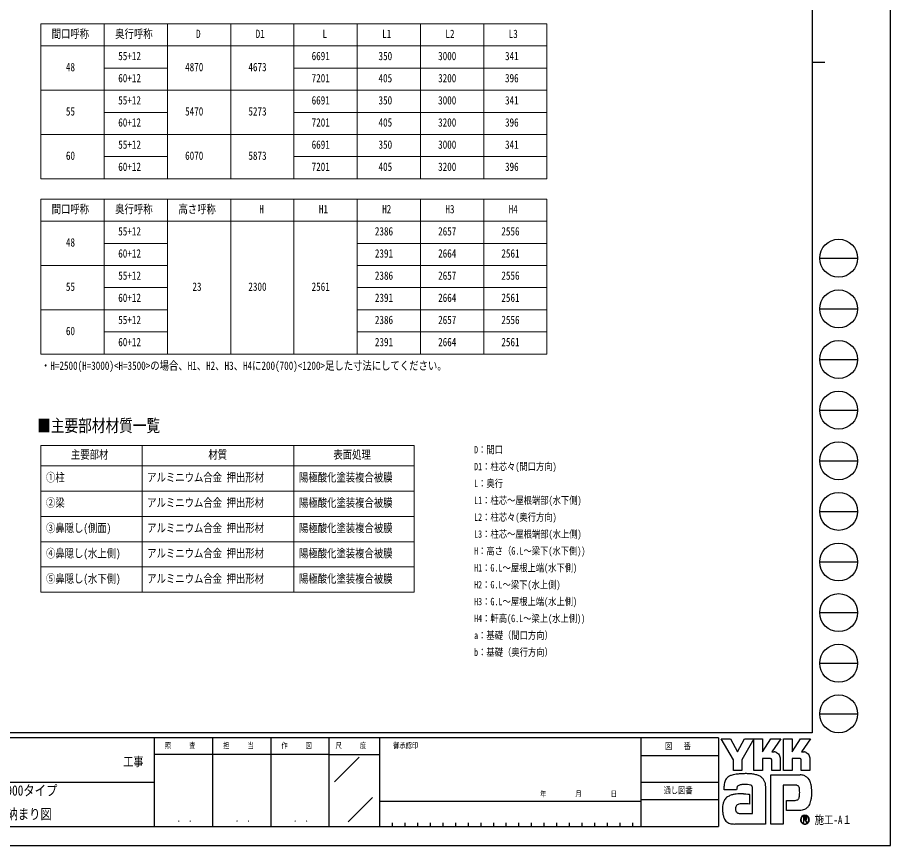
# Model space of a CAD drawing. Units: millimetres, scale not verified. Extents: x -16820 to 16820, y -11880 to 11880.
# Drawn here: x 3016 to 16820, y -11880 to 1204 of the extents above; entities that cross this region are included whole.
import ezdxf
from ezdxf.enums import TextEntityAlignment as Align

# ---------------------------------------------------------------- set-up
doc = ezdxf.new("R2010")
doc.units = ezdxf.units.MM
doc.header["$LTSCALE"] = 50
doc.layers.add('0-1_TABLE1', color=7, linetype='Continuous', lineweight=18)
doc.layers.add('0-2_USER1', color=3, linetype='Continuous')
doc.layers.add('0-8_YKK_ZWAK', color=7, linetype='Continuous')
doc.styles.add('ＭＳ ゴシック', font='')
doc.styles.get('ＭＳ ゴシック').set_extended_font_data('MS Gothic')

msp = doc.modelspace()

# ---------------------------------------------------------------- linework, layer by layer
at = {"layer": '0-1_TABLE1'}
for p, q in [((3388.08, 1105), (11388.08, 1105)), ((3388.08, 1105), (3388.08, -1345)), ((4388.08, 1105), (4388.08, -1345)), ((5388.08, 1105), (5388.08, -1345)), ((6388.08, 1105), (6388.08, -1345)), ((7388.08, 1105), (7388.08, -1345)), ((8388.08, 1105), (8388.08, -1345)), ((9388.08, 1105), (9388.08, -1345)), ((10388.08, 1105), (10388.08, -1345)), ((11388.08, 1105), (11388.08, -1345)), ((3388.08, 755), (11388.08, 755)), ((4388.08, 405), (5388.08, 405)), ((7388.08, 405), (11388.08, 405)), ((3388.08, 55), (11388.08, 55)), ((4388.08, -295), (5388.08, -295)), ((7388.08, -295), (11388.08, -295)), ((3388.08, -645), (11388.08, -645)), ((4388.08, -995), (5388.08, -995)), ((7388.08, -995), (11388.08, -995)), ((3388.08, -1345), (11388.08, -1345)), ((3388.08, -1665), (11388.08, -1665)), ((3388.08, -1665), (3388.08, -4115)), ((4388.08, -1665), (4388.08, -4115)), ((5388.08, -1665), (5388.08, -4115)), ((6388.08, -1665), (6388.08, -4115)), ((7388.08, -1665), (7388.08, -4115)), ((8388.08, -1665), (8388.08, -4115)), ((9388.08, -1665), (9388.08, -4115)), ((10388.08, -1665), (10388.08, -4115)), ((11388.08, -1665), (11388.08, -4115)), ((3388.08, -2015), (11388.08, -2015)), ((4388.08, -2365), (5388.08, -2365)), ((8388.08, -2365), (11388.08, -2365)), ((3388.08, -2715), (5388.08, -2715)), ((8388.08, -2715), (11388.08, -2715)), ((4388.08, -3065), (5388.08, -3065)), ((8388.08, -3065), (11388.08, -3065)), ((3388.08, -3415), (5388.08, -3415)), ((8388.08, -3415), (11388.08, -3415)), ((4388.08, -3765), (5388.08, -3765)), ((8388.08, -3765), (11388.08, -3765)), ((3388.08, -4115), (11388.08, -4115)), ((3388.08, -5559), (9288.08, -5559)), ((3388.08, -5559), (3388.08, -7879)), ((4988.08, -5559), (4988.08, -7879)), ((7388.08, -5559), (7388.08, -7879)), ((9288.08, -5559), (9288.08, -7879)), ((3388.08, -5879), (9288.08, -5879)), ((3388.08, -6279), (9288.08, -6279)), ((3388.08, -6679), (9288.08, -6679)), ((3388.08, -7079), (9288.08, -7079)), ((3388.08, -7479), (9288.08, -7479)), ((3388.08, -7879), (9288.08, -7879))]:
    msp.add_line(p, q, dxfattribs=at)
at = {"layer": '0-8_YKK_ZWAK'}
for p, q in [((15580.08, 11100), (15580.08, -10100)), ((15580.08, 500), (15780.08, 500)), ((15700.08, -2600), (16300.08, -2600)), ((15700.08, -3400), (16300.08, -3400)), ((15700.08, -4200), (16300.08, -4200)), ((15700.08, -5000), (16300.08, -5000)), ((15700.08, -5800), (16300.08, -5800)), ((15700.08, -6600), (16300.08, -6600)), ((15700.08, -7400), (16300.08, -7400)), ((15700.08, -8200), (16300.08, -8200)), ((15700.08, -9000), (16300.08, -9000)), ((15700.08, -9800), (16300.08, -9800)), ((15580.08, -10100), (-15619.92, -10100)), ((5180.08, -10180), (-19.92, -10180)), ((6100.08, -10180), (6100.08, -11580)), ((7020.08, -10180), (7020.08, -11580)), ((7940.08, -10180), (7940.08, -11580)), ((8740.08, -10180), (7940.08, -10180)), ((12870.08, -10180), (8740.08, -10180)), ((8740.08, -10180), (8740.08, -11580)), ((12870.08, -10180), (12870.08, -11580)), ((14100.08, -10180), (12870.08, -10180)), ((14100.08, -10180), (14100.08, -11580)), ((7940.08, -10440), (5180.08, -10440)), ((7940.08, -10440), (8740.08, -10440)), ((8028.42, -10873.16), (8420.15, -10481.43)), ((12870.08, -10460), (14100.08, -10460)), ((-19.92, -10880), (5180.08, -10880)), ((12870.08, -10880), (14100.08, -10880)), ((8242.69, -11503.95), (8627.57, -11119.07)), ((8740.08, -11180), (12870.08, -11180)), ((14100.08, -11160), (12870.08, -11160)), ((15516.66, -11422.88), (15516.66, -11422.88)), ((-19.92, -11580), (5180.08, -11580)), ((5180.08, -11580), (7940.08, -11580)), ((7940.08, -11580), (8740.08, -11580)), ((8740.08, -11580), (12870.08, -11580)), ((8940.08, -11520), (8940.08, -11580)), ((9140.08, -11520), (9140.08, -11580)), ((9340.08, -11520), (9340.08, -11580)), ((9540.08, -11520), (9540.08, -11580)), ((9740.08, -11520), (9740.08, -11580)), ((9940.08, -11520), (9940.08, -11580)), ((10140.08, -11520), (10140.08, -11580)), ((10340.08, -11520), (10340.08, -11580)), ((10540.08, -11520), (10540.08, -11580)), ((10740.08, -11520), (10740.08, -11580)), ((10940.08, -11520), (10940.08, -11580)), ((11140.08, -11520), (11140.08, -11580)), ((11340.08, -11520), (11340.08, -11580)), ((11540.08, -11520), (11540.08, -11580)), ((11740.08, -11520), (11740.08, -11580)), ((11940.08, -11520), (11940.08, -11580)), ((12140.08, -11520), (12140.08, -11580)), ((12340.08, -11520), (12340.08, -11580)), ((12540.08, -11520), (12540.08, -11580)), ((12740.08, -11520), (12740.08, -11580)), ((12870.08, -11580), (14100.08, -11580)), ((15466.69, -11535.92), (15466.69, -11535.92))]:
    msp.add_line(p, q, dxfattribs=at)
for points in [[(-16820, -11880), (16820, -11880), (16820, 11880), (-16820, 11880)], [(14144.08, -10192), (14291.32, -10192), (14401.89, -10400.4), (14512.16, -10192), (14659.51, -10192), (14470.69, -10527.96), (14470.69, -10696.54), (14336.39, -10696.54), (14336.39, -10523.43)]]:
    msp.add_lwpolyline(points, close=True, dxfattribs=at)
for points in [[(7940.08, -10180), (5180.08, -10180), (5180.08, -11580)], [(14922.19, -10506.44), (14795.08, -10506.44), (14795.08, -10696.39), (14659.66, -10696.39), (14659.66, -10192), (14795.08, -10192), (14795.08, -10398.34), (14928.28, -10192), (15087.35, -10192), (14944.64, -10400.85), (14949.7, -10400.85), (14955.28, -10400.85), (14961.01, -10400.85), (14966.53, -10400.85), (14971.46, -10400.85), (14975.44, -10400.85), (14978.1, -10400.85), (14979.07, -10400.85)], [(15390.05, -10506.44), (15263.08, -10506.44), (15263.08, -10696.54), (15127.58, -10696.54), (15127.58, -10192), (15263.08, -10192), (15263.08, -10398.34), (15396.13, -10192), (15555.21, -10192), (15412.49, -10400.85), (15417.6, -10400.85), (15423.21, -10400.85), (15428.95, -10400.85), (15434.45, -10400.85), (15439.37, -10400.85), (15443.32, -10400.85), (15445.97, -10400.85), (15446.93, -10400.85)], [(15018.02, -10408.85), (15034.2, -10418.09), (15047.89, -10430.13), (15058.9, -10444.47), (15067.02, -10460.6), (15072.04, -10477.99), (15073.77, -10496.14), (15073.77, -10696.87), (14941.64, -10696.87), (14941.64, -10525.64)], [(15485.93, -10408.85), (15502.15, -10418.09), (15515.9, -10430.13), (15526.96, -10444.47), (15535.13, -10460.6), (15540.19, -10477.99), (15541.92, -10496.14), (15541.92, -10696.54), (15409.5, -10696.54), (15409.5, -10525.64)], [(15315.48, -10926.03), (15124.78, -10926.03), (15124.78, -11540), (14924.92, -11540), (14924.92, -10763.17), (15389.41, -10763.17)], [(14830.83, -10876.66), (14836.51, -10899.61), (14839.72, -10924.17), (14840.74, -10950.34), (14840.74, -11540), (14358.21, -11540)], [(15514.85, -10818.05), (15527.89, -10834.5), (15537.65, -10850.44), (15544.46, -10864.86)], [(14419.18, -10929.25), (14409.89, -10934.48), (14402.64, -10940.87), (14397.15, -10948.33), (14393.17, -10956.78), (14390.42, -10966.12), (14388.64, -10976.28), (14387.56, -10987.16), (14386.92, -10998.67), (14186.98, -10999.16), (14187.56, -10971.81), (14188.67, -10941.09)], [(14495.79, -11062.11), (14533.63, -11064.61), (14563.38, -11067.94), (14582.84, -11071.07), (14589.82, -11072.93), (14589.82, -11225.89), (14567.69, -11223.56), (14543.42, -11222.24), (14518.59, -11221.73), (14494.75, -11221.81), (14473.47, -11222.25), (14456.33, -11222.84), (14444.9, -11223.35), (14440.74, -11223.57), (14423.45, -11226.73), (14408.54, -11231.68), (14396.01, -11238.45), (14385.87, -11247.08), (14378.11, -11257.59), (14372.73, -11270.02), (14369.74, -11284.4), (14369.14, -11300.76), (14371.05, -11318.75), (14374.87, -11333.63), (14380.37, -11345.67), (14387.31, -11355.16), (14395.44, -11362.38), (14404.54, -11367.62), (14414.35, -11371.16), (14424.64, -11373.29), (14637.05, -11373.29), (14637.05, -10980.3), (14637.11, -10972.5), (14636.7, -10964.89), (14635.71, -10957.55), (14634, -10950.58), (14631.45, -10944.1), (14627.94, -10938.19), (14623.35, -10932.95), (14617.55, -10928.5)], [(14617.55, -10928.5), (14605.09, -10923.61), (14585.18, -10919.46), (14559.76, -10916.41), (14530.83, -10914.78), (14500.33, -10914.91), (14470.25, -10917.14)], [(15383.31, -11043.99), (15383.06, -11018.53), (15381.84, -10995.59), (15378.97, -10975.45), (15373.75, -10958.37)], [(15498.25, -11283.89), (15479.8, -11298.23), (15460.58, -11309.5), (15440.73, -11317.92), (15420.4, -11323.68), (15399.74, -11326.98), (15378.88, -11328.04), (15173.44, -11328.04), (15173.44, -11166.65), (15289.29, -11166.65), (15310.65, -11166.35), (15329.43, -11164.54), (15345.54, -11159.81)], [(15498.42, -11450.39), (15498.33, -11448.04), (15498.03, -11445.79), (15497.55, -11443.62), (15496.87, -11441.55), (15496.01, -11439.59), (15494.96, -11437.75), (15493.73, -11436.03), (15492.32, -11434.45), (15490.47, -11432.81), (15488.41, -11431.38), (15486.16, -11430.17), (15483.73, -11429.17), (15481.11, -11428.39), (15478.33, -11427.83), (15475.4, -11427.49), (15472.31, -11427.37), (15441.99, -11427.37), (15441.99, -11516.56), (15451.16, -11516.56), (15451.16, -11436.47), (15472.31, -11436.47), (15474.49, -11436.54), (15476.55, -11436.75), (15478.47, -11437.11), (15480.25, -11437.6), (15481.89, -11438.22), (15483.37, -11438.98), (15484.7, -11439.87), (15485.86, -11440.89)], [(15489.44, -11450.39), (15488.88, -11454.67), (15487.35, -11458.05), (15485.05, -11460.63), (15482.18, -11462.5), (15478.97, -11463.78), (15475.62, -11464.56), (15472.33, -11464.96), (15469.31, -11465.06), (15461.38, -11465.06), (15465.38, -11471.88), (15491.57, -11516.86), (15502.06, -11516.86), (15476.8, -11473.56), (15479.17, -11473.09), (15481.42, -11472.5), (15483.56, -11471.78), (15485.58, -11470.93), (15487.47, -11469.96), (15489.23, -11468.86), (15490.85, -11467.64), (15492.32, -11466.3)]]:
    msp.add_lwpolyline(points, dxfattribs=at)
for centre in [(16000.08, -2600), (16000.08, -3400), (16000.08, -4200), (16000.08, -5000), (16000.08, -5800), (16000.08, -6600), (16000.08, -7400), (16000.08, -8200), (16000.08, -9000), (16000.08, -9800)]:
    msp.add_circle(centre, 300, dxfattribs=at)
for centre, radius, start, end in [((14979.26, -10500.76), 99.91, 78.26798, 90.11215), ((14980.7, -10493.48), 92.5, 66.19963, 78.22058), ((15447.12, -10500.93), 100.09, 78.27851, 90.10826), ((15448.5, -10493.92), 92.94, 66.2483, 78.23226), ((14922.9, -10525.17), 18.75, 358.57817, 92.1683), ((15390.84, -10525.08), 18.66, 358.29941, 92.43455), ((14389.17, -11050.77), 293, 100.93159, 107.35499), ((14488.21, -11531.27), 783.59, 97.86054, 101.37938), ((14534.71, -11854.32), 1109.97, 94.90201, 97.9576), ((14537.88, -11880.18), 1136.01, 91.6169, 94.94971), ((14533.48, -11696.24), 952.01, 87.51794, 91.66439), ((14545.84, -11431.1), 686.59, 81.92631, 87.59083), ((14582.35, -11180.92), 433.76, 73.67137, 82.05943), ((14636.5, -10999.67), 244.6, 60.60528, 73.9085), ((15381.82, -10976.85), 213.82, 78.73198, 87.96551), ((14428.16, -10943.47), 238.72, 163.48385, 171.57982), ((14366.42, -10925.15), 174.32, 152.2125, 163.4865), ((14339.75, -10911.36), 144.29, 138.03852, 152.12015), ((14339.73, -10912.03), 144.73, 122.60463, 137.83438), ((14358.86, -10942.98), 181.11, 108.37421, 122.42809), ((14658.67, -10955.46), 195.21, 52.17347, 59.90542), ((14678.5, -10929.79), 162.78, 43.55042, 52.14561), ((14689.43, -10919.23), 147.59, 34.48659, 43.50182), ((14689.5, -10919.01), 147.4, 25.58915, 34.43128), ((14676.39, -10925.15), 161.88, 17.43089, 25.54591), ((15388.09, -10944.79), 181.15, 69.03034, 78.69541), ((15393.93, -10929.2), 164.51, 59.39484, 68.9885), ((15396.64, -10924.46), 159.04, 50.3012, 59.3616), ((15395.65, -10925.57), 160.53, 42.05209, 50.28551), ((15316.37, -10971.25), 251.69, 14.76267, 25.00486), ((14551.22, -10961.83), 363.14, 171.55622, 176.72493), ((14471.96, -11054.52), 135.93, 102.4979, 112.84632), ((14498.26, -11167.97), 252.4, 96.37207, 102.75341), ((15316.57, -11024.04), 98.02, 77.94572, 90.63794), ((15325.08, -10984.07), 57.15, 60.20991, 77.92418), ((15330.61, -10973.68), 45.39, 39.8078, 59.75378), ((15322.85, -10979.62), 55.15, 22.65544, 39.38165), ((15162.01, -11013.32), 411.68, 7.9139, 14.95041), ((15007.83, -11035.74), 567.48, 2.54376, 8.01251), ((14919.45, -11040.38), 655.97, 357.76419, 2.60674), ((14369.83, -11265.16), 203.61, 153.89178, 164.94341), ((14339.71, -11250.68), 170.2, 142.04688, 153.80771), ((14333.9, -11246.51), 163.05, 130.60221, 141.94427), ((14343.5, -11258.05), 178.07, 120.60724, 130.53081), ((14362.46, -11290.29), 215.47, 112.58838, 120.58162), ((14387.97, -11351.6), 281.87, 106.61303, 112.59024), ((14428.1, -11486.45), 422.57, 99.87193, 106.59825), ((14450.58, -11613.09), 551.18, 94.78469, 99.91711), ((14461.52, -11739.08), 677.65, 90.80099, 94.81812), ((14463.18, -11832.9), 771.48, 87.57779, 90.82714), ((15326.88, -11117.71), 46.05, 293.91672, 314.09376), ((15320.6, -11112.17), 54.4, 314.78099, 333.92928), ((15280.2, -11092.55), 99.31, 334.00676, 347.34989), ((15169.99, -11067.03), 212.44, 347.14308, 355.40008), ((14928.81, -11046.31), 454.5, 355.2339, 0.29193), ((15253.62, -11100.47), 315.9, 339.22498, 347.31457), ((15076.6, -11059.17), 497.67, 347.15166, 352.97565), ((14944.68, -11042.01), 630.7, 352.8937, 357.82206), ((14552.53, -11293.95), 389.16, 174.55588, 182.47272), ((14769.99, -11290.53), 606.59, 181.90948, 187.89042), ((14435.93, -11282.78), 272.02, 164.97537, 174.56739), ((15364.91, -11133.55), 200.95, 311.57033, 318.66243), ((15341.65, -11113.15), 231.89, 318.67367, 325.29112), ((15401.44, -11157.7), 157.39, 326.23251, 339.61931), ((14514.77, -11326.42), 348.86, 187.80471, 196.36971), ((14380.02, -11366.23), 208.35, 196.3102, 208.20993), ((15466.81, -11472.76), 70.56, 90.09157, 179.92363), ((15466.36, -11472.53), 62.75, 134.8007, 180.12175), ((15466.55, -11472.18), 62.62, 89.86602, 135.149), ((15466.82, -11472.65), 63.1, 45.03108, 90.11509), ((15466.8, -11472.62), 70.43, 44.93442, 90.08536), ((15476.03, -11450.01), 13.41, 358.3894, 42.86139), ((15476.3, -11451.03), 22.14, 316.37674, 1.6565), ((15466.86, -11472.67), 63.09, 0.00643, 45.07115), ((15467.36, -11472.41), 69.88, 359.78949, 45.13288), ((14321.34, -11397.46), 141.88, 208.29777, 223.35561), ((14308.1, -11409.1), 124.27, 223.64205, 239.63663), ((14319.09, -11389.12), 147.06, 239.8785, 253.65355), ((14339.2, -11320.03), 219.02, 253.69102, 263.74909), ((14356.23, -11168.39), 371.62, 263.68487, 270.30455), ((15466.38, -11472.84), 70.14, 179.86065, 225.14399), ((15466.11, -11472.93), 62.49, 179.75513, 225.29722), ((15466.71, -11472.84), 70.37, 224.94536, 269.98445), ((15466.57, -11473.5), 62.42, 224.62822, 270.10973), ((15466.59, -11472.56), 63.35, 270.09072, 359.90926), ((15466.71, -11472.5), 70.72, 269.98802, 314.93777), ((15467.19, -11472.95), 70.06, 314.92572, 0.23508)]:
    msp.add_arc(centre, radius, start, end, dxfattribs=at)

# ---------------------------------------------------------------- texts
at = {"layer": '0-1_TABLE1', "style": 'ＭＳ ゴシック', "width": 0.8}
for s, p in [('間口呼称', (3556.88, 840)), ('奥行呼称', (4561.68, 840)), ('D', (5840.08, 840)), ('D1', (6782.48, 840)), ('L', (7840.08, 840)), ('L1', (8782.48, 840)), ('L2', (9782.48, 840)), ('L3', (10782.48, 840)), ('55+12', (4609.68, 490)), ('6691', (7667.28, 490)), ('350', (8724.88, 490)), ('3000', (9667.28, 490)), ('341', (10724.88, 490)), ('48', (3782.48, 315)), ('4870', (5667.28, 315)), ('4673', (6667.28, 315)), ('60+12', (4609.68, 140)), ('7201', (7667.28, 140)), ('405', (8724.88, 140)), ('3200', (9667.28, 140)), ('396', (10724.88, 140)), ('55+12', (4609.68, -210)), ('6691', (7667.28, -210)), ('350', (8724.88, -210)), ('3000', (9667.28, -210)), ('341', (10724.88, -210)), ('55', (3782.48, -385)), ('5470', (5667.28, -385)), ('5273', (6667.28, -385)), ('60+12', (4609.68, -560)), ('7201', (7667.28, -560)), ('405', (8724.88, -560)), ('3200', (9667.28, -560)), ('396', (10724.88, -560)), ('55+12', (4609.68, -910)), ('6691', (7667.28, -910)), ('350', (8724.88, -910)), ('3000', (9667.28, -910)), ('341', (10724.88, -910)), ('60', (3782.48, -1085)), ('6070', (5667.28, -1085)), ('5873', (6667.28, -1085)), ('60+12', (4609.68, -1260)), ('7201', (7667.28, -1260)), ('405', (8724.88, -1260)), ('3200', (9667.28, -1260)), ('396', (10724.88, -1260)), ('間口呼称', (3556.88, -1930)), ('奥行呼称', (4561.68, -1930)), ('高さ呼称', (5561.68, -1930)), ('H', (6840.08, -1930)), ('H1', (7782.48, -1930)), ('H2', (8782.48, -1930)), ('H3', (9782.48, -1930)), ('H4', (10782.48, -1930)), ('55+12', (4609.68, -2280)), ('2386', (8667.28, -2280)), ('2657', (9667.28, -2280)), ('2556', (10667.28, -2280)), ('48', (3782.48, -2455)), ('60+12', (4609.68, -2630)), ('2391', (8667.28, -2630)), ('2664', (9667.28, -2630)), ('2561', (10667.28, -2630)), ('55+12', (4609.68, -2980)), ('2386', (8667.28, -2980)), ('2657', (9667.28, -2980)), ('2556', (10667.28, -2980)), ('55', (3782.48, -3155)), ('23', (5782.48, -3155)), ('2300', (6667.28, -3155)), ('2561', (7667.28, -3155)), ('60+12', (4609.68, -3330)), ('2391', (8667.28, -3330)), ('2664', (9667.28, -3330)), ('2561', (10667.28, -3330)), ('55+12', (4609.68, -3680)), ('2386', (8667.28, -3680)), ('2657', (9667.28, -3680)), ('2556', (10667.28, -3680)), ('60', (3782.48, -3855)), ('60+12', (4609.68, -4030)), ('2391', (8667.28, -4030)), ('2664', (9667.28, -4030)), ('2561', (10667.28, -4030)), ('主要部材', (3861.68, -5809)), ('材質', (6034.48, -5809)), ('表面処理', (8011.68, -5809)), ('①柱', (3468.08, -6169)), ('アルミニウム合金 押出形材', (5068.08, -6169)), ('陽極酸化塗装複合被膜', (7468.08, -6169)), ('②梁', (3468.08, -6569)), ('アルミニウム合金 押出形材', (5068.08, -6569)), ('陽極酸化塗装複合被膜', (7468.08, -6569)), ('③鼻隠し(側面)', (3468.08, -6969)), ('アルミニウム合金 押出形材', (5068.08, -6969)), ('陽極酸化塗装複合被膜', (7468.08, -6969)), ('④鼻隠し(水上側)', (3468.08, -7369)), ('陽極酸化塗装複合被膜', (7468.08, -7369)), ('アルミニウム合金 押出形材', (5068.08, -7369)), ('⑤鼻隠し(水下側)', (3468.08, -7769)), ('アルミニウム合金 押出形材', (5068.08, -7769)), ('陽極酸化塗装複合被膜', (7468.08, -7769))]:
    msp.add_text(s, height=132, dxfattribs=at).set_placement(p, align=Align.BOTTOM_LEFT)
at = {"layer": '0-2_USER1', "style": 'ＭＳ ゴシック', "width": 0.8}
for s, height, p in [('・H=2500(H=3000)<H=3500>の場合、H1、H2、H3、H4に200(700)<1200>足した寸法にしてください。', 132, (3388.08, -4403.56)), ('■主要部材材質一覧', 197.9, (3328.5, -5402.84)), ('D：間口', 117.3, (10235.16, -5719)), ('D1：柱芯々(間口方向)', 117.3, (10235.16, -5985.67)), ('L：奥行', 117.3, (10235.16, -6252.33)), ('L1：柱芯～屋根端部(水下側)', 117.3, (10235.16, -6519)), ('L2：柱芯々(奥行方向)', 117.3, (10235.16, -6785.67)), ('L3：柱芯～屋根端部(水上側)', 117.3, (10235.16, -7052.33)), ('H：高さ（G.L～梁下(水下側))', 117.3, (10235.16, -7319)), ('H1：G.L～屋根上端(水下側)', 117.3, (10235.16, -7585.67)), ('H2：G.L～梁下(水上側)', 117.3, (10235.16, -7852.33)), ('H3：G.L～屋根上端(水上側)', 117.3, (10235.16, -8119)), ('H4：軒高(G.L～梁上(水上側))', 117.3, (10235.16, -8385.67)), ('a：基礎（間口方向）', 117.3, (10235.16, -8652.33)), ('b：基礎（奥行方向）', 117.3, (10235.16, -8919)), ('カーポート ジーポートPro 900タイプ\u3000', 164.2, (603.13, -11141.59)), ('2台用 奥行延長 柱6本仕様 納まり図', 164.2, (603.13, -11514.92))]:
    msp.add_text(s, height=height, dxfattribs=at).set_placement(p, align=Align.BOTTOM_LEFT)
at = {"layer": '0-8_YKK_ZWAK', "style": 'ＭＳ ゴシック', "width": 0.8}
for s, height, p in [('照     査', 87.98, (5345.68, -10370)), ('担     当', 87.98, (6268.88, -10370)), ('作     図', 87.98, (7188.88, -10370)), ('尺     度', 87.98, (8045.68, -10370)), ('御承認印', 87.98, (8956.55, -10370)), ('図\u3000 番', 102.6, (13253.61, -10390)), ('工事', 146.6, (4689.33, -10669.86)), ('年        月        日', 87.98, (11279.63, -11132.86)), ('通し図番', 102.6, (13231.21, -11090)), ('施工-A１', 132, (15620.08, -11580)), ('． ．', 103.7, (5540, -11537.41)), ('． ．', 103.7, (6460, -11537.41)), ('． ．', 103.7, (7380, -11537.41))]:
    msp.add_text(s, height=height, dxfattribs=at).set_placement(p, align=Align.BOTTOM_LEFT)

doc.saveas('drawing.dxf')
